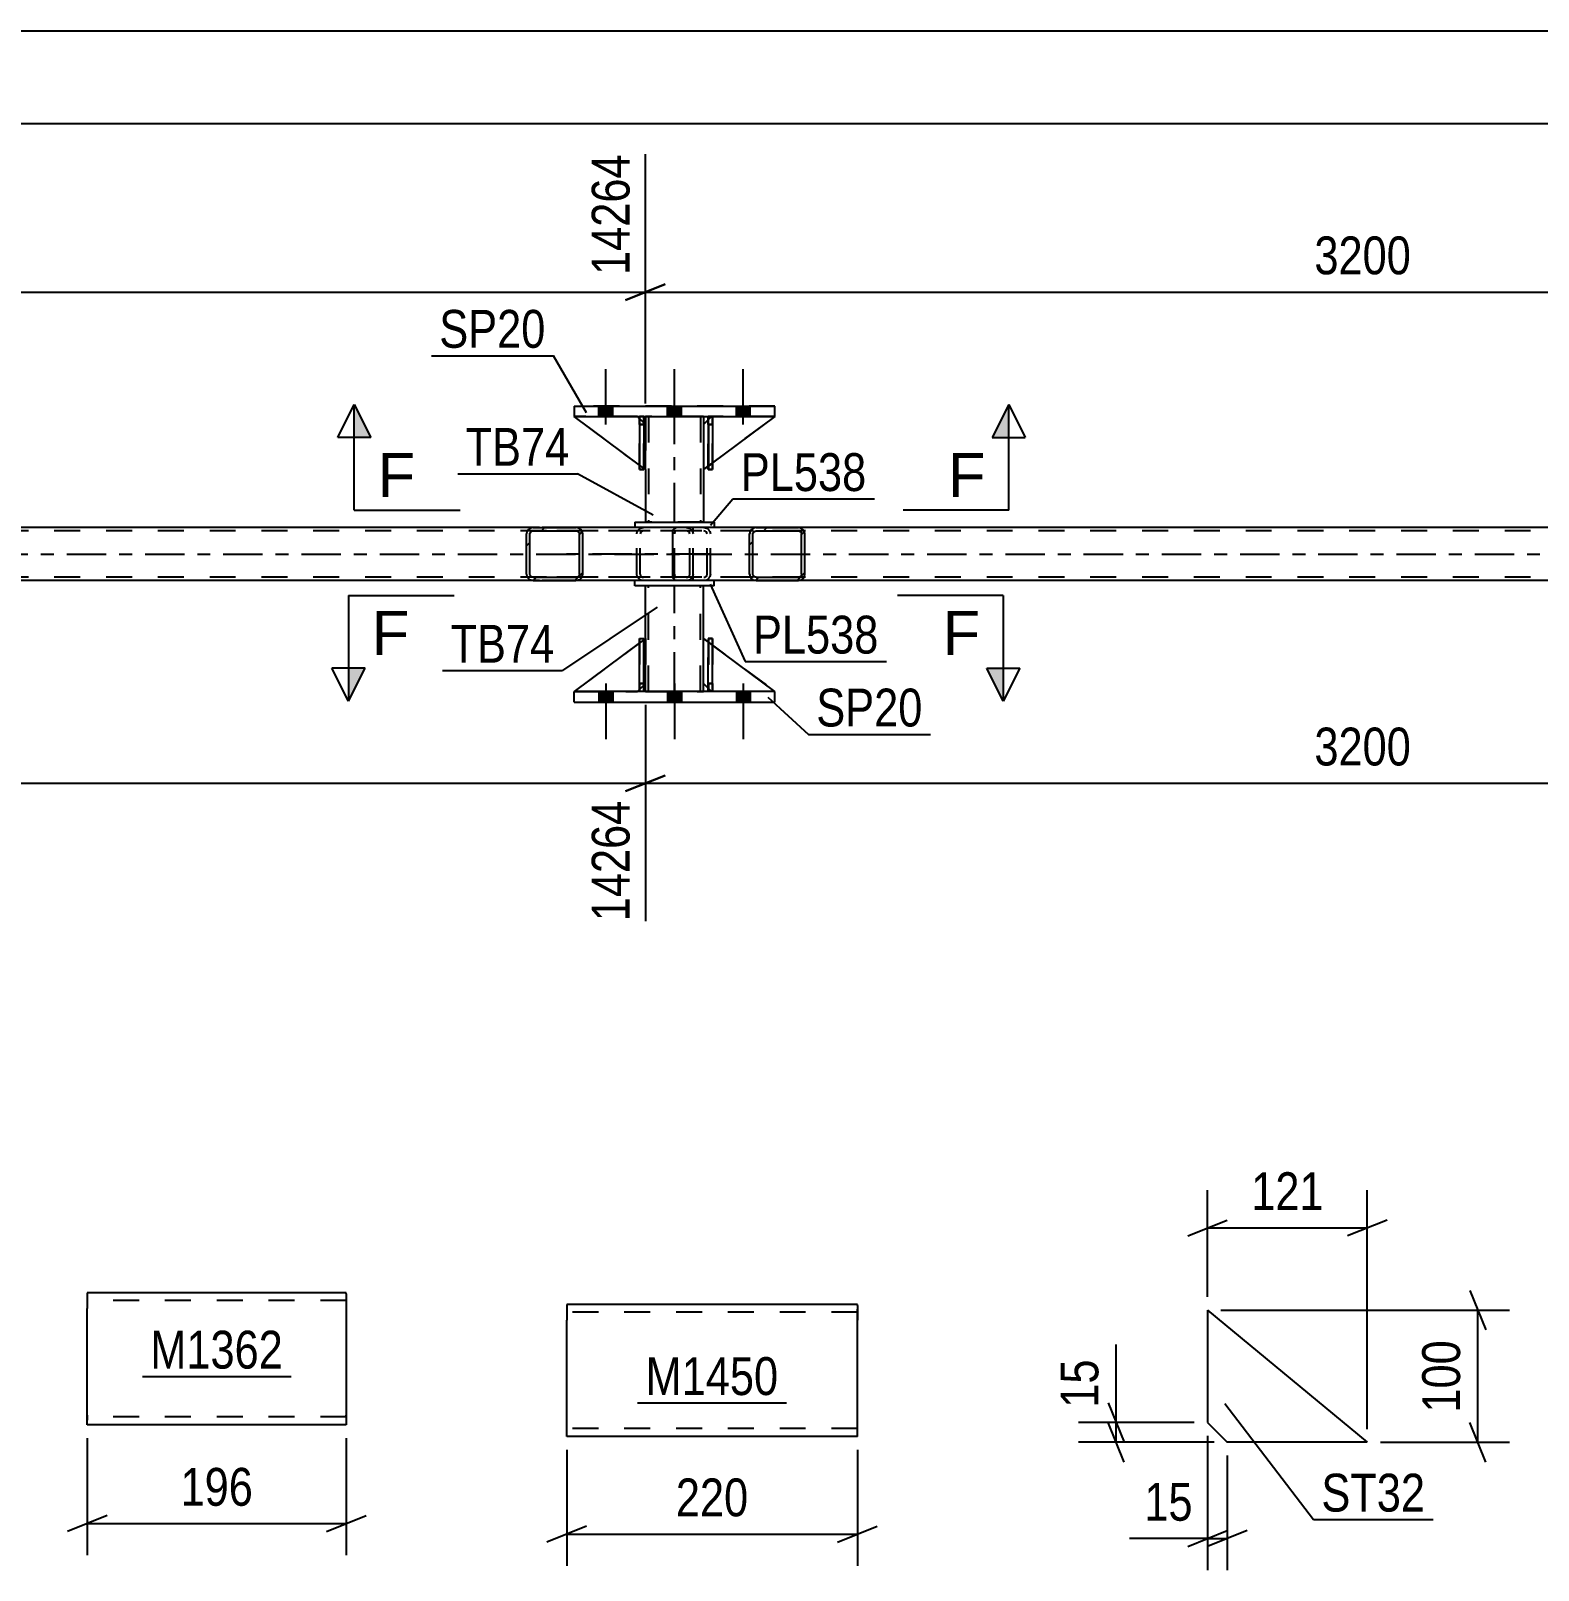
# Model space of a CAD drawing. Header units: millimetres. Extents: x 0 to 841, y 0 to 594.
# Drawn here: x 624.1 to 738.1, y 135.7 to 252.2 of the extents above; entities that cross this region are included whole.
import ezdxf

# ---------------------------------------------------------------- set-up
doc = ezdxf.new("R2010")
doc.units = ezdxf.units.MM
doc.linetypes.add('DXK_LINE_DOT2', pattern=[3.9198, 1.9599, -1.9599])
doc.linetypes.add('DXK_LINE_DOT3', pattern=[5.9187, 2.979, -0.9799, 0.9799, -0.9799])
doc.styles.add('Arial', font='ARIAL.TTF', dxfattribs={"height": 0.2})
doc.styles.add('Arial Narrow', font='ARIALN.TTF', dxfattribs={"height": 0.2})

# ---------------------------------------------------------------- blocks, each defined once
blk = doc.blocks.new('Part-103654073-7073 - 7069')
at = {"color": 2, "linetype": 'Continuous'}
for p, q in [((664.61, 155.79), (664.61, 154.59)), ((686.61, 155.79), (664.61, 155.79)), ((686.61, 155.7), (686.61, 155.79)), ((686.61, 155.7), (686.61, 154.59)), ((664.61, 145.88), (664.61, 154.59)), ((686.61, 145.79), (686.61, 154.59)), ((664.61, 145.79), (664.61, 145.88)), ((686.61, 145.79), (664.61, 145.79))]:
    blk.add_line(p, q, dxfattribs=at)
at = {"color": 7, "linetype": 'DXK_LINE_DOT2'}
for p, q in [((686.61, 155.19), (664.61, 155.19)), ((686.61, 154.59), (686.61, 155.43)), ((664.61, 146.39), (664.61, 146.43)), ((686.61, 146.39), (664.61, 146.39)), ((686.61, 146.39), (686.61, 146.43))]:
    blk.add_line(p, q, dxfattribs=at)
blk = doc.blocks.new('Bolt-103654073-2823 - 2789')
at = {"linetype": 'Continuous'}
for points in [[(668.09, 202.17), (667.05, 202.17), (667.05, 201.37), (668.09, 201.37)], [(668.09, 202.17), (667.05, 202.17), (667.05, 201.37), (668.09, 201.37)], [(668.09, 202.17), (667.05, 202.17), (667.05, 201.37), (668.09, 201.37)], [(673.29, 202.17), (672.25, 202.17), (672.25, 201.37), (673.29, 201.37)], [(673.29, 202.17), (672.25, 202.17), (672.25, 201.37), (673.29, 201.37)], [(678.49, 202.17), (677.45, 202.17), (677.45, 201.37), (678.49, 201.37)], [(678.49, 202.17), (677.45, 202.17), (677.45, 201.37), (678.49, 201.37)], [(678.49, 202.17), (677.45, 202.17), (677.45, 201.37), (678.49, 201.37)]]:
    blk.add_hatch(color=1, dxfattribs=at).paths.add_polyline_path(points)
at = {"color": 1, "linetype": 'Continuous'}
for p, q in [((667.57, 202.77), (667.57, 198.57)), ((667.57, 202.77), (667.57, 198.57)), ((667.57, 202.77), (667.57, 198.57)), ((672.77, 202.77), (672.77, 198.57)), ((672.77, 202.77), (672.77, 198.57)), ((677.97, 202.77), (677.97, 198.57)), ((677.97, 202.77), (677.97, 198.57)), ((677.97, 202.77), (677.97, 198.57)), ((667.05, 202.17), (667.05, 201.37)), ((667.05, 202.17), (667.05, 201.37)), ((667.05, 202.17), (667.05, 201.37)), ((668.09, 202.17), (668.09, 201.37)), ((668.09, 202.17), (668.09, 201.37)), ((668.09, 202.17), (668.09, 201.37)), ((672.25, 202.17), (672.25, 201.37)), ((672.25, 202.17), (672.25, 201.37)), ((673.29, 202.17), (673.29, 201.37)), ((673.29, 202.17), (673.29, 201.37)), ((677.45, 202.17), (677.45, 201.37)), ((677.45, 202.17), (677.45, 201.37)), ((677.45, 202.17), (677.45, 201.37)), ((678.49, 202.17), (678.49, 201.37)), ((678.49, 202.17), (678.49, 201.37)), ((678.49, 202.17), (678.49, 201.37))]:
    blk.add_line(p, q, dxfattribs=at)
blk = doc.blocks.new('Part-103654073-2862 - 2789')
at = {"color": 7, "linetype": 'DXK_LINE_DOT2'}
for p, q in [((670.13, 206.17), (670.45, 206.17)), ((670.13, 202.77), (670.13, 206.17)), ((670.13, 206.17), (670.13, 202.17)), ((670.45, 206.17), (670.45, 202.77)), ((670.45, 202.17), (670.45, 206.07)), ((670.45, 202.77), (670.13, 202.77)), ((670.13, 202.17), (670.13, 202.77)), ((670.45, 202.77), (670.45, 202.17)), ((670.45, 202.17), (670.13, 202.17)), ((670.45, 202.17), (670.45, 202.17))]:
    blk.add_line(p, q, dxfattribs=at)
blk = doc.blocks.new('Bolt-103654073-2822 - 2789')
at = {"linetype": 'Continuous'}
for points in [[(667.05, 222.97), (668.09, 222.97), (668.09, 223.77), (667.05, 223.77)], [(667.05, 222.97), (668.09, 222.97), (668.09, 223.77), (667.05, 223.77)], [(667.05, 222.97), (668.09, 222.97), (668.09, 223.77), (667.05, 223.77)], [(672.25, 222.97), (673.29, 222.97), (673.29, 223.77), (672.25, 223.77)], [(672.25, 222.97), (673.29, 222.97), (673.29, 223.77), (672.25, 223.77)], [(677.45, 222.97), (678.49, 222.97), (678.49, 223.77), (677.45, 223.77)], [(677.45, 222.97), (678.49, 222.97), (678.49, 223.77), (677.45, 223.77)], [(677.45, 222.97), (678.49, 222.97), (678.49, 223.77), (677.45, 223.77)]]:
    blk.add_hatch(color=1, dxfattribs=at).paths.add_polyline_path(points)
at = {"color": 1, "linetype": 'Continuous'}
for p, q in [((667.57, 222.37), (667.57, 226.57)), ((667.57, 222.37), (667.57, 226.57)), ((667.57, 222.37), (667.57, 226.57)), ((672.77, 222.37), (672.77, 226.57)), ((672.77, 222.37), (672.77, 226.57)), ((677.97, 222.37), (677.97, 226.57)), ((677.97, 222.37), (677.97, 226.57)), ((677.97, 222.37), (677.97, 226.57)), ((667.05, 222.97), (667.05, 223.77)), ((667.05, 222.97), (667.05, 223.77)), ((667.05, 222.97), (667.05, 223.77)), ((668.09, 222.97), (668.09, 223.77)), ((668.09, 222.97), (668.09, 223.77)), ((668.09, 222.97), (668.09, 223.77)), ((672.25, 222.97), (672.25, 223.77)), ((672.25, 222.97), (672.25, 223.77)), ((673.29, 222.97), (673.29, 223.77)), ((673.29, 222.97), (673.29, 223.77)), ((677.45, 222.97), (677.45, 223.77)), ((677.45, 222.97), (677.45, 223.77)), ((677.45, 222.97), (677.45, 223.77)), ((678.49, 222.97), (678.49, 223.77)), ((678.49, 222.97), (678.49, 223.77)), ((678.49, 222.97), (678.49, 223.77))]:
    blk.add_line(p, q, dxfattribs=at)
blk = doc.blocks.new('Part-103654073-2888 - 2789')
at = {"color": 2, "linetype": 'Continuous'}
for p, q in [((670.57, 206.17), (670.57, 210.17)), ((674.97, 206.17), (674.97, 210.17)), ((670.57, 202.17), (670.57, 202.77)), ((674.97, 202.17), (674.97, 202.77))]:
    blk.add_line(p, q, dxfattribs=at)
at = {"color": 7, "linetype": 'DXK_LINE_DOT2'}
for p, q in [((674.97, 210.17), (670.57, 210.17)), ((670.81, 202.17), (670.81, 210.17)), ((674.73, 202.17), (674.73, 210.17)), ((670.57, 202.77), (670.57, 206.17)), ((674.97, 202.77), (674.97, 206.17)), ((670.57, 202.17), (674.97, 202.17))]:
    blk.add_line(p, q, dxfattribs=at)
at = {"color": 7, "linetype": 'DXK_LINE_DOT3'}
blk.add_line((672.77, 202.17), (672.77, 210.17), dxfattribs=at)
blk = doc.blocks.new('Part-103654073-2889 - 2789')
at = {"color": 7, "linetype": 'DXK_LINE_DOT2'}
for p, q in [((675.32, 222.37), (675.32, 222.97)), ((675.32, 222.97), (675.32, 222.97)), ((675.32, 222.97), (675.32, 218.97)), ((675.64, 222.97), (675.32, 222.97)), ((675.64, 222.37), (675.64, 222.97)), ((675.64, 218.97), (675.64, 222.97)), ((675.32, 218.97), (675.32, 222.37)), ((675.32, 222.37), (675.64, 222.37)), ((675.64, 222.37), (675.64, 218.97)), ((675.32, 218.97), (675.64, 218.97))]:
    blk.add_line(p, q, dxfattribs=at)
blk = doc.blocks.new('Part-103654073-2895 - 2789')
at = {"color": 7, "linetype": 'DXK_LINE_DOT2'}
for p, q in [((670.57, 218.97), (665.17, 222.97)), ((665.17, 222.97), (669.97, 222.97)), ((669.97, 222.97), (670.57, 222.37)), ((670.57, 222.37), (669.97, 222.97)), ((670.57, 222.37), (670.57, 218.97)), ((670.57, 222.37), (670.57, 222.37)), ((670.57, 222.37), (670.57, 218.97))]:
    blk.add_line(p, q, dxfattribs=at)
blk = doc.blocks.new('Part-103654073-2905 - 2789')
at = {"color": 7, "linetype": 'DXK_LINE_DOT2'}
for p, q in [((675.64, 206.17), (675.32, 206.17)), ((675.32, 202.77), (675.32, 206.17)), ((675.32, 206.17), (675.32, 202.17)), ((675.64, 206.17), (675.64, 202.77)), ((675.64, 202.17), (675.64, 206.17)), ((675.64, 202.77), (675.32, 202.77)), ((675.32, 202.17), (675.32, 202.77)), ((675.64, 202.77), (675.64, 202.17)), ((675.64, 202.17), (675.32, 202.17)), ((675.64, 202.17), (675.64, 202.17))]:
    blk.add_line(p, q, dxfattribs=at)
blk = doc.blocks.new('Part-103654073-2844 - 2789')
at = {"color": 2, "linetype": 'Continuous'}
for p, q in [((674.97, 202.77), (674.97, 206.17)), ((675.33, 205.9), (674.97, 206.17)), ((680.37, 202.17), (675.65, 205.67)), ((675.32, 202.41), (674.97, 202.77))]:
    blk.add_line(p, q, dxfattribs=at)
at = {"color": 7, "linetype": 'DXK_LINE_DOT2'}
for p, q in [((675.65, 205.67), (675.33, 205.9)), ((675.57, 202.17), (675.32, 202.41)), ((680.37, 202.17), (675.57, 202.17)), ((680.37, 202.17), (680.37, 202.17)), ((680.37, 202.17), (680.37, 202.17))]:
    blk.add_line(p, q, dxfattribs=at)
blk = doc.blocks.new('Part-103654073-2849 - 2789')
at = {"color": 2, "linetype": 'Continuous'}
for p, q in [((665.17, 201.37), (665.17, 202.17)), ((680.37, 202.17), (665.17, 202.17)), ((680.37, 201.37), (680.37, 202.17)), ((665.17, 201.37), (680.37, 201.37))]:
    blk.add_line(p, q, dxfattribs=at)
blk = doc.blocks.new('Part-103654073-2854 - 2789')
at = {"color": 2, "linetype": 'Continuous'}
for p, q in [((665.17, 223.77), (680.37, 223.77)), ((665.17, 223.77), (665.17, 222.97)), ((680.37, 222.97), (680.37, 223.77)), ((665.17, 222.97), (680.37, 222.97))]:
    blk.add_line(p, q, dxfattribs=at)
at = {"color": 7, "linetype": 'DXK_LINE_DOT2'}
for p, q in [((680.37, 223.77), (665.17, 223.77)), ((665.17, 222.97), (680.37, 222.97))]:
    blk.add_line(p, q, dxfattribs=at)
blk = doc.blocks.new('Part-103654073-2861 - 2789')
at = {"color": 7, "linetype": 'DXK_LINE_DOT2'}
for p, q in [((758.8, 214.57), (236.41, 214.57)), ((682.14, 214.57), (662.08, 214.57)), ((768.91, 214.33), (100.02, 214.33)), ((768.91, 210.81), (100.02, 210.81)), ((758.8, 210.57), (321.54, 210.57)), ((682.14, 210.57), (662.08, 210.57))]:
    blk.add_line(p, q, dxfattribs=at)
at = {"color": 2, "linetype": 'Continuous'}
for p, q in [((662.08, 214.57), (597, 214.57)), ((747.21, 214.57), (682.14, 214.57)), ((662.08, 210.57), (597, 210.57)), ((747.21, 210.57), (682.14, 210.57))]:
    blk.add_line(p, q, dxfattribs=at)
at = {"color": 7, "linetype": 'DXK_LINE_DOT3'}
blk.add_line((100.02, 212.57), (768.91, 212.57), dxfattribs=at)
blk = doc.blocks.new('Part-103654073-2863 - 2789')
at = {"color": 2, "linetype": 'Continuous'}
for p, q in [((675.32, 202.17), (675.33, 206.17)), ((675.33, 206.17), (675.65, 206.17)), ((675.64, 202.17), (675.65, 206.17)), ((675.33, 202.17), (675.32, 202.17)), ((675.65, 202.17), (675.32, 202.17))]:
    blk.add_line(p, q, dxfattribs=at)
at = {"color": 7, "linetype": 'DXK_LINE_DOT2'}
for p, q in [((675.33, 206.17), (675.33, 202.77)), ((675.65, 202.77), (675.65, 206.17)), ((675.33, 202.77), (675.33, 202.17)), ((675.33, 202.77), (675.65, 202.77)), ((675.65, 202.17), (675.65, 202.77)), ((675.64, 202.17), (675.65, 202.17))]:
    blk.add_line(p, q, dxfattribs=at)
blk = doc.blocks.new('Part-103654073-2864 - 2789')
at = {"color": 2, "linetype": 'Continuous'}
for p, q in [((670.13, 202.17), (670.13, 206.17)), ((670.13, 206.17), (670.45, 206.17)), ((670.45, 202.17), (670.45, 206.17)), ((670.13, 202.17), (670.13, 202.17)), ((670.45, 202.17), (670.13, 202.17))]:
    blk.add_line(p, q, dxfattribs=at)
at = {"color": 7, "linetype": 'DXK_LINE_DOT2'}
for p, q in [((670.13, 206.17), (670.13, 202.77)), ((670.45, 202.77), (670.45, 206.17)), ((670.13, 202.77), (670.13, 202.17)), ((670.13, 202.77), (670.45, 202.77)), ((670.45, 202.17), (670.45, 202.77)), ((670.45, 202.17), (670.45, 202.17))]:
    blk.add_line(p, q, dxfattribs=at)
blk = doc.blocks.new('Part-103654073-2867 - 2789')
at = {"color": 7, "linetype": 'DXK_LINE_DOT2'}
for p, q in [((670.57, 206.17), (665.17, 202.17)), ((670.57, 202.77), (670.57, 206.17)), ((670.57, 206.17), (670.57, 202.77)), ((669.97, 202.17), (670.57, 202.77)), ((670.57, 202.77), (669.97, 202.17)), ((670.57, 202.77), (670.57, 202.77)), ((665.17, 202.17), (669.97, 202.17))]:
    blk.add_line(p, q, dxfattribs=at)
blk = doc.blocks.new('Part-103654073-2870 - 2789')
at = {"color": 2, "linetype": 'Continuous'}
for p, q in [((670.13, 205.84), (665.17, 202.17)), ((670.57, 206.17), (670.45, 206.07)), ((670.57, 202.77), (670.57, 206.17)), ((670.57, 202.77), (670.45, 202.64)), ((670.57, 202.77), (670.57, 202.77)), ((670.13, 202.32), (669.97, 202.17))]:
    blk.add_line(p, q, dxfattribs=at)
at = {"color": 7, "linetype": 'DXK_LINE_DOT2'}
for p, q in [((670.45, 206.07), (670.13, 205.84)), ((670.57, 202.77), (670.57, 206.17)), ((670.57, 202.77), (669.97, 202.17)), ((665.17, 202.17), (669.97, 202.17)), ((670.45, 202.64), (670.13, 202.32))]:
    blk.add_line(p, q, dxfattribs=at)
blk = doc.blocks.new('Part-103654073-2873 - 2789')
at = {"color": 7, "linetype": 'DXK_LINE_DOT2'}
for p, q in [((674.97, 202.77), (674.97, 206.17)), ((674.97, 206.17), (680.37, 202.17)), ((675.57, 202.17), (674.97, 202.77)), ((680.37, 202.17), (675.57, 202.17))]:
    blk.add_line(p, q, dxfattribs=at)
blk = doc.blocks.new('Part-103654073-2878 - 2789')
at = {"color": 2, "linetype": 'Continuous'}
for p, q in [((669.77, 214.97), (675.77, 214.97)), ((669.77, 214.97), (669.77, 214.57)), ((675.77, 214.57), (669.77, 214.57)), ((675.77, 214.97), (675.77, 214.57))]:
    blk.add_line(p, q, dxfattribs=at)
blk = doc.blocks.new('Part-103654073-2883 - 2789')
at = {"color": 2, "linetype": 'Continuous'}
for p, q in [((669.77, 210.17), (669.77, 210.57)), ((675.77, 210.17), (669.77, 210.17)), ((675.77, 210.17), (675.77, 210.57))]:
    blk.add_line(p, q, dxfattribs=at)
at = {"color": 7, "linetype": 'DXK_LINE_DOT2'}
for p, q in [((675.77, 210.57), (669.77, 210.57)), ((669.77, 210.57), (669.77, 210.57)), ((669.77, 210.57), (669.77, 210.57)), ((675.77, 210.57), (675.77, 210.57)), ((675.77, 210.57), (675.77, 210.57))]:
    blk.add_line(p, q, dxfattribs=at)
blk = doc.blocks.new('Part-103654073-2890 - 2789')
at = {"color": 7, "linetype": 'DXK_LINE_DOT2'}
for p, q in [((670.12, 222.37), (670.12, 222.97)), ((670.13, 222.97), (670.12, 218.97)), ((670.12, 222.97), (670.13, 222.97)), ((670.45, 222.97), (670.12, 222.97)), ((670.44, 222.37), (670.44, 222.97)), ((670.44, 218.97), (670.45, 222.97)), ((670.12, 218.97), (670.12, 222.37)), ((670.12, 222.37), (670.44, 222.37)), ((670.44, 222.37), (670.44, 218.97)), ((670.12, 218.97), (670.44, 218.97))]:
    blk.add_line(p, q, dxfattribs=at)
blk = doc.blocks.new('Part-103654073-2891 - 2789')
at = {"color": 2, "linetype": 'Continuous'}
for p, q in [((675.64, 222.97), (675.32, 222.97)), ((675.32, 222.97), (675.33, 218.97)), ((675.65, 222.97), (675.64, 222.97)), ((675.64, 222.97), (675.65, 218.97)), ((675.65, 218.97), (675.33, 218.97))]:
    blk.add_line(p, q, dxfattribs=at)
at = {"color": 7, "linetype": 'DXK_LINE_DOT2'}
for p, q in [((675.33, 222.37), (675.33, 222.97)), ((675.65, 222.97), (675.64, 222.97)), ((675.65, 222.37), (675.65, 222.97)), ((675.65, 222.37), (675.33, 222.37)), ((675.33, 222.37), (675.33, 218.97)), ((675.65, 218.97), (675.65, 222.37))]:
    blk.add_line(p, q, dxfattribs=at)
blk = doc.blocks.new('Part-103654073-2892 - 2789')
at = {"color": 2, "linetype": 'Continuous'}
for p, q in [((670.45, 222.97), (670.13, 222.97)), ((670.13, 222.97), (670.13, 218.97)), ((670.45, 222.97), (670.45, 222.97)), ((670.45, 222.97), (670.45, 218.97)), ((670.45, 218.97), (670.13, 218.97))]:
    blk.add_line(p, q, dxfattribs=at)
at = {"color": 7, "linetype": 'DXK_LINE_DOT2'}
for p, q in [((670.13, 222.37), (670.13, 222.97)), ((670.45, 222.37), (670.45, 222.97)), ((670.45, 222.97), (670.45, 222.97)), ((670.45, 222.37), (670.13, 222.37)), ((670.13, 222.37), (670.13, 218.97)), ((670.45, 218.97), (670.45, 222.37))]:
    blk.add_line(p, q, dxfattribs=at)
blk = doc.blocks.new('Part-103654073-2898 - 2789')
at = {"color": 2, "linetype": 'Continuous'}
for p, q in [((670.13, 219.3), (665.17, 222.97)), ((670.13, 222.81), (669.97, 222.97)), ((670.57, 222.37), (670.45, 222.49)), ((670.57, 222.37), (670.57, 222.37)), ((670.57, 218.97), (670.57, 222.37)), ((670.45, 219.06), (670.57, 218.97)), ((670.57, 218.97), (670.57, 218.97))]:
    blk.add_line(p, q, dxfattribs=at)
at = {"color": 7, "linetype": 'DXK_LINE_DOT2'}
for p, q in [((669.97, 222.97), (665.17, 222.97)), ((669.97, 222.97), (670.57, 222.37)), ((670.45, 222.49), (670.13, 222.81)), ((670.57, 222.37), (670.57, 218.97)), ((670.45, 219.06), (670.13, 219.3))]:
    blk.add_line(p, q, dxfattribs=at)
blk = doc.blocks.new('Part-103654073-2901 - 2789')
at = {"color": 7, "linetype": 'DXK_LINE_DOT2'}
for p, q in [((675.57, 222.97), (674.97, 222.37)), ((674.97, 218.97), (680.37, 222.97)), ((680.37, 222.97), (675.57, 222.97)), ((674.97, 222.37), (674.97, 218.97))]:
    blk.add_line(p, q, dxfattribs=at)
blk = doc.blocks.new('Part-103654073-2904 - 2789')
at = {"color": 2, "linetype": 'Continuous'}
for p, q in [((675.32, 222.72), (674.97, 222.37)), ((680.37, 222.97), (675.65, 219.47)), ((674.97, 222.37), (674.97, 218.97)), ((675.33, 219.23), (674.97, 218.97))]:
    blk.add_line(p, q, dxfattribs=at)
at = {"color": 7, "linetype": 'DXK_LINE_DOT2'}
for p, q in [((675.57, 222.97), (675.32, 222.72)), ((680.37, 222.97), (675.57, 222.97)), ((675.65, 219.47), (675.33, 219.23))]:
    blk.add_line(p, q, dxfattribs=at)
blk = doc.blocks.new('Part-103654073-2938 - 2789')
at = {"linetype": 'Continuous'}
h = blk.add_hatch(dxfattribs=at)
h.set_pattern_fill('', scale=0.7, style=0, pattern_type=0)
h.set_pattern_definition([(45, (682.602, 214.2696), (-1.57154, 1.57154), [])])
h.paths.add_polyline_path([(682.64, 214.09), (682.6, 214.27), (682.49, 214.43), (682.33, 214.53), (682.14, 214.57), (678.95, 214.57), (678.76, 214.53), (678.6, 214.43), (678.49, 214.27), (678.45, 214.09), (678.45, 211.05), (678.49, 210.86), (678.6, 210.71), (678.76, 210.6), (678.95, 210.57), (682.14, 210.57), (682.33, 210.6), (682.49, 210.71), (682.6, 210.86), (682.64, 211.05)])
h.paths.add_polyline_path([(682.37, 210.95), (682.32, 210.88), (682.23, 210.82), (682.14, 210.81), (678.95, 210.81), (678.86, 210.82), (678.78, 210.88), (678.72, 210.95), (678.7, 211.05), (678.7, 214.09), (678.72, 214.18), (678.78, 214.26), (678.86, 214.31), (678.95, 214.33), (682.14, 214.33), (682.23, 214.31), (682.32, 214.26), (682.37, 214.18), (682.39, 214.09), (682.39, 211.05)])
at = {"color": 2, "linetype": 'Continuous'}
for p, q in [((672.65, 214.27), (672.7, 214.43)), ((672.7, 214.43), (672.79, 214.53)), ((672.79, 214.53), (672.9, 214.57)), ((678.95, 214.57), (672.9, 214.57)), ((678.95, 214.57), (678.76, 214.53)), ((678.95, 214.57), (682.14, 214.57)), ((682.33, 214.53), (682.14, 214.57)), ((672.63, 214.09), (672.65, 214.27)), ((672.63, 211.05), (672.63, 214.09)), ((678.49, 214.27), (678.45, 214.09)), ((678.45, 211.05), (678.45, 214.09)), ((678.7, 214.09), (678.72, 214.18)), ((678.7, 211.05), (678.7, 214.09)), ((678.72, 214.18), (678.78, 214.26)), ((678.78, 214.26), (678.86, 214.31)), ((678.86, 214.31), (678.95, 214.33)), ((678.95, 214.33), (682.14, 214.33)), ((682.14, 214.33), (682.23, 214.31)), ((682.23, 214.31), (682.32, 214.26)), ((682.32, 214.26), (682.37, 214.18)), ((682.37, 214.18), (682.39, 214.09)), ((682.39, 211.05), (682.39, 214.09)), ((682.64, 214.09), (682.6, 214.27)), ((682.64, 211.05), (682.64, 214.09)), ((672.65, 210.86), (672.63, 211.05)), ((672.7, 210.71), (672.65, 210.86)), ((678.45, 211.05), (678.49, 210.86)), ((678.72, 210.95), (678.7, 211.05)), ((678.78, 210.88), (678.72, 210.95)), ((678.86, 210.82), (678.78, 210.88)), ((682.32, 210.88), (682.23, 210.82)), ((682.37, 210.95), (682.32, 210.88)), ((682.39, 211.05), (682.37, 210.95)), ((682.6, 210.86), (682.64, 211.05)), ((672.79, 210.6), (672.7, 210.71)), ((672.9, 210.57), (672.79, 210.6)), ((678.95, 210.57), (672.9, 210.57)), ((678.76, 210.6), (678.95, 210.57)), ((678.95, 210.81), (678.86, 210.82)), ((678.95, 210.81), (682.14, 210.81)), ((678.95, 210.57), (682.14, 210.57)), ((682.23, 210.82), (682.14, 210.81)), ((682.14, 210.57), (682.33, 210.6))]:
    blk.add_line(p, q, dxfattribs=at)
at = {"color": 7, "linetype": 'DXK_LINE_DOT2'}
for p, q in [((674.17, 214.33), (674.17, 214.57)), ((674.99, 214.57), (675.18, 214.53)), ((682.14, 214.57), (678.95, 214.57)), ((672.77, 214.18), (672.76, 214.09)), ((672.76, 211.05), (672.76, 214.09)), ((672.8, 214.26), (672.77, 214.18)), ((672.84, 214.31), (672.8, 214.26)), ((672.9, 214.33), (672.84, 214.31)), ((682.14, 214.33), (672.9, 214.33)), ((675.08, 214.31), (674.99, 214.33)), ((675.17, 214.26), (675.08, 214.31)), ((675.22, 214.18), (675.17, 214.26)), ((675.24, 214.09), (675.22, 214.18)), ((675.24, 211.05), (675.24, 214.09)), ((675.45, 214.27), (675.49, 214.09)), ((675.49, 211.05), (675.49, 214.09)), ((672.76, 211.05), (672.77, 210.95)), ((672.77, 210.95), (672.8, 210.88)), ((672.8, 210.88), (672.84, 210.82)), ((675.08, 210.82), (675.17, 210.88)), ((675.17, 210.88), (675.22, 210.95)), ((675.22, 210.95), (675.24, 211.05)), ((675.49, 211.05), (675.45, 210.86)), ((672.84, 210.82), (672.9, 210.81)), ((682.14, 210.81), (672.9, 210.81)), ((674.17, 210.57), (674.17, 210.81)), ((674.99, 210.81), (675.08, 210.82)), ((675.18, 210.6), (674.99, 210.57)), ((682.14, 210.57), (678.95, 210.57))]:
    blk.add_line(p, q, dxfattribs=at)
for centre, start, end in [((675, 214.07), 23.8494, 68.8059), ((675, 211.06), 291.1941, 336.1506)]:
    blk.add_arc(centre, 0.492, start, end, dxfattribs=at)
at = {"color": 2, "linetype": 'Continuous'}
for centre, start, end in [((678.94, 214.07), 111.1941, 156.1506), ((682.15, 214.07), 23.8494, 68.8059), ((678.94, 211.06), 203.8494, 248.8059), ((682.15, 211.06), 291.1941, 336.1506)]:
    blk.add_arc(centre, 0.492, start, end, dxfattribs=at)
blk = doc.blocks.new('Part-103654073-2967 - 2789')
at = {"linetype": 'Continuous'}
h = blk.add_hatch(dxfattribs=at)
h.set_pattern_fill('', scale=0.7, style=0, pattern_type=0)
h.set_pattern_definition([(45, (665.7838, 214.2696), (-1.57154, 1.57154), [])])
h.paths.add_polyline_path([(665.82, 214.09), (665.78, 214.27), (665.67, 214.43), (665.51, 214.53), (665.31, 214.57), (662.08, 214.57), (661.88, 214.53), (661.72, 214.43), (661.6, 214.27), (661.57, 214.09), (661.57, 211.05), (661.6, 210.86), (661.72, 210.71), (661.88, 210.6), (662.08, 210.57), (665.31, 210.57), (665.51, 210.6), (665.67, 210.71), (665.78, 210.86), (665.82, 211.05)])
h.paths.add_polyline_path([(665.55, 210.95), (665.49, 210.88), (665.41, 210.82), (665.31, 210.81), (662.08, 210.81), (661.98, 210.82), (661.9, 210.88), (661.84, 210.95), (661.82, 211.05), (661.82, 214.09), (661.84, 214.18), (661.9, 214.26), (661.98, 214.31), (662.08, 214.33), (665.31, 214.33), (665.41, 214.31), (665.49, 214.26), (665.55, 214.18), (665.57, 214.09), (665.57, 211.05)])
at = {"color": 2, "linetype": 'Continuous'}
for p, q in [((662.08, 214.57), (661.88, 214.53)), ((662.08, 214.57), (665.31, 214.57)), ((672.9, 214.57), (665.31, 214.57)), ((665.51, 214.53), (665.31, 214.57)), ((661.6, 214.27), (661.57, 214.09)), ((661.57, 211.05), (661.57, 214.09)), ((661.82, 214.09), (661.84, 214.18)), ((661.82, 211.05), (661.82, 214.09)), ((661.84, 214.18), (661.9, 214.26)), ((661.9, 214.26), (661.98, 214.31)), ((661.98, 214.31), (662.08, 214.33)), ((662.08, 214.33), (665.31, 214.33)), ((665.31, 214.33), (665.41, 214.31)), ((665.41, 214.31), (665.49, 214.26)), ((665.49, 214.26), (665.55, 214.18)), ((665.55, 214.18), (665.57, 214.09)), ((665.57, 211.05), (665.57, 214.09)), ((665.82, 214.09), (665.78, 214.27)), ((665.82, 211.05), (665.82, 214.09)), ((661.57, 211.05), (661.6, 210.86)), ((661.84, 210.95), (661.82, 211.05)), ((661.9, 210.88), (661.84, 210.95)), ((661.98, 210.82), (661.9, 210.88)), ((665.49, 210.88), (665.41, 210.82)), ((665.55, 210.95), (665.49, 210.88)), ((665.57, 211.05), (665.55, 210.95)), ((665.78, 210.86), (665.82, 211.05)), ((661.88, 210.6), (662.08, 210.57)), ((662.08, 210.81), (661.98, 210.82)), ((662.08, 210.81), (665.31, 210.81)), ((662.08, 210.57), (665.31, 210.57)), ((665.41, 210.82), (665.31, 210.81)), ((665.31, 210.57), (665.51, 210.6)), ((672.9, 210.57), (665.31, 210.57))]:
    blk.add_line(p, q, dxfattribs=at)
at = {"color": 7, "linetype": 'DXK_LINE_DOT2'}
for p, q in [((665.31, 214.57), (662.08, 214.57)), ((670.23, 214.53), (670.43, 214.57)), ((673.66, 214.57), (670.43, 214.57)), ((673.66, 214.57), (673.86, 214.53)), ((673.66, 214.33), (662.08, 214.33)), ((669.92, 214.09), (669.95, 214.27)), ((669.92, 211.05), (669.92, 214.09)), ((670.19, 214.18), (670.17, 214.09)), ((670.17, 211.05), (670.17, 214.09)), ((670.25, 214.26), (670.19, 214.18)), ((670.33, 214.31), (670.25, 214.26)), ((670.43, 214.33), (670.33, 214.31)), ((673.76, 214.31), (673.66, 214.33)), ((673.84, 214.26), (673.76, 214.31)), ((673.9, 214.18), (673.84, 214.26)), ((673.92, 214.09), (673.9, 214.18)), ((673.92, 211.05), (673.92, 214.09)), ((674.13, 214.27), (674.17, 214.09)), ((674.17, 211.05), (674.17, 214.09)), ((669.95, 210.86), (669.92, 211.05)), ((670.17, 211.05), (670.19, 210.95)), ((670.19, 210.95), (670.25, 210.88)), ((670.25, 210.88), (670.27, 210.86)), ((670.27, 210.86), (670.33, 210.82)), ((673.76, 210.82), (673.84, 210.88)), ((673.84, 210.88), (673.9, 210.95)), ((673.9, 210.95), (673.92, 211.05)), ((674.17, 211.05), (674.13, 210.86)), ((673.66, 210.81), (662.08, 210.81)), ((665.31, 210.57), (662.08, 210.57)), ((670.43, 210.57), (670.23, 210.6)), ((670.33, 210.82), (670.43, 210.81)), ((673.66, 210.57), (670.43, 210.57)), ((673.66, 210.81), (673.76, 210.82)), ((673.86, 210.6), (673.66, 210.57))]:
    blk.add_line(p, q, dxfattribs=at)
at = {"color": 7, "linetype": 'DXK_LINE_DOT3'}
blk.add_line((675.46, 212.57), (663.69, 212.57), dxfattribs=at)
at = {"color": 2, "linetype": 'Continuous'}
for centre, start, end in [((662.06, 214.07), 110.7584, 155.6801), ((665.33, 214.07), 24.32, 69.2417), ((662.06, 211.07), 204.32, 249.2417), ((665.33, 211.07), 290.7584, 335.6801)]:
    blk.add_arc(centre, 0.496, start, end, dxfattribs=at)
at = {"color": 7, "linetype": 'DXK_LINE_DOT2'}
for centre, start, end in [((670.41, 214.07), 110.7584, 155.6801), ((673.68, 214.07), 24.32, 69.2417), ((670.41, 211.07), 204.32, 249.2417), ((673.68, 211.07), 290.7584, 335.6801)]:
    blk.add_arc(centre, 0.496, start, end, dxfattribs=at)
blk = doc.blocks.new('Part-103654073-2990 - 2789')
at = {"color": 2, "linetype": 'Continuous'}
for p, q in [((670.57, 222.97), (670.57, 222.37)), ((674.97, 222.97), (674.97, 222.37)), ((670.57, 218.97), (670.57, 214.97)), ((674.97, 218.97), (674.97, 214.97))]:
    blk.add_line(p, q, dxfattribs=at)
at = {"color": 7, "linetype": 'DXK_LINE_DOT2'}
for p, q in [((674.97, 222.97), (670.57, 222.97)), ((670.81, 222.97), (670.81, 214.97)), ((674.73, 222.97), (674.73, 214.97)), ((670.57, 222.37), (670.57, 218.97)), ((674.97, 222.37), (674.97, 218.97)), ((674.97, 214.97), (670.57, 214.97))]:
    blk.add_line(p, q, dxfattribs=at)
at = {"color": 7, "linetype": 'DXK_LINE_DOT3'}
blk.add_line((672.77, 214.97), (672.77, 222.97), dxfattribs=at)
blk = doc.blocks.new('Part-103654073-2254 - 2238')
at = {"color": 2, "linetype": 'Continuous'}
for p, q in [((713.1, 155.35), (713.1, 146.85)), ((713.1, 155.35), (725.19, 145.35)), ((713.1, 146.85), (714.6, 145.35)), ((725.19, 145.35), (714.6, 145.35))]:
    blk.add_line(p, q, dxfattribs=at)
blk = doc.blocks.new('Part-103654073-6602 - 6598')
at = {"color": 2, "linetype": 'Continuous'}
for p, q in [((628.33, 156.67), (628.33, 155.47)), ((647.93, 156.67), (628.33, 156.67)), ((647.93, 156.58), (647.93, 156.67)), ((647.93, 156.58), (647.93, 155.47)), ((628.33, 147.41), (628.33, 155.47)), ((647.93, 155.47), (647.93, 146.67)), ((628.33, 146.76), (628.33, 147.41)), ((628.33, 146.67), (628.33, 146.76)), ((647.93, 146.67), (628.33, 146.67))]:
    blk.add_line(p, q, dxfattribs=at)
at = {"color": 7, "linetype": 'DXK_LINE_DOT2'}
for p, q in [((647.93, 156.32), (647.93, 155.47)), ((647.93, 156.07), (628.33, 156.07)), ((628.33, 147.41), (628.33, 147.02)), ((628.33, 147.27), (628.33, 147.31)), ((647.93, 147.27), (628.33, 147.27)), ((647.93, 147.31), (647.93, 147.41)), ((647.93, 147.27), (647.93, 147.31)), ((647.93, 147.27), (647.93, 147.31)), ((628.33, 146.67), (628.33, 146.67))]:
    blk.add_line(p, q, dxfattribs=at)
blk = doc.blocks.new('StraightDimension-103654073-7075 - 7069')
at = {"color": 7, "linetype": 'Continuous'}
for p, q in [((664.61, 144.79), (664.61, 136)), ((686.61, 144.79), (686.61, 136)), ((666.11, 139), (663.11, 137.8)), ((685.11, 137.8), (688.11, 139)), ((664.61, 138.4), (686.61, 138.4))]:
    blk.add_line(p, q, dxfattribs=at)
at = {"color": 0}
blk.add_wipeout([(678.95, 139.15), (678.95, 143.35), (672.27, 143.35), (672.27, 139.15)], dxfattribs=at)
at = {"color": 3, "style": 'Arial Narrow'}
blk.add_text('220', height=2.863, dxfattribs=at).set_placement((672.87, 139.75))
blk = doc.blocks.new('StraightDimension-103654073-3125 - 2789')
at = {"color": 7, "linetype": 'Continuous'}
for p, q in [((670.57, 223.97), (670.57, 242.84)), ((779.13, 215.57), (779.13, 242.84)), ((672.07, 232.99), (669.07, 231.79)), ((777.63, 231.79), (780.63, 232.99)), ((670.57, 232.39), (779.13, 232.39))]:
    blk.add_line(p, q, dxfattribs=at)
at = {"color": 0}
blk.add_wipeout([(729.1, 233.14), (729.1, 237.34), (720.59, 237.34), (720.59, 233.14)], dxfattribs=at)
at = {"color": 3, "style": 'Arial Narrow'}
blk.add_text('3200', height=2.863, dxfattribs=at).set_placement((721.19, 233.74))
at = {"color": 0, "linetype": 'Continuous'}
blk.add_wipeout([(778.53, 243.44), (774.33, 243.44), (774.33, 233.09), (778.53, 233.09)], dxfattribs=at)
at = {"color": 3, "linetype": 'Continuous', "style": 'Arial Narrow'}
blk.add_text('17463', height=2.863, rotation=90.0002, dxfattribs=at).set_placement((777.93, 233.69))
blk = doc.blocks.new('StraightDimension-103654073-3244 - 2789')
at = {"color": 7, "linetype": 'Continuous'}
for p, q in [((500.3, 201.17), (500.3, 184.78)), ((670.57, 201.17), (670.57, 184.78)), ((501.8, 195.82), (498.8, 194.62)), ((669.07, 194.62), (672.07, 195.82)), ((500.3, 195.22), (670.57, 195.22))]:
    blk.add_line(p, q, dxfattribs=at)
at = {"color": 0}
blk.add_wipeout([(589.69, 195.97), (589.69, 200.17), (581.18, 200.17), (581.18, 195.97)], dxfattribs=at)
at = {"color": 3, "style": 'Arial Narrow'}
blk.add_text('4257', height=2.863, dxfattribs=at).set_placement((581.78, 196.57))
at = {"color": 0, "linetype": 'Continuous'}
blk.add_wipeout([(669.97, 194.52), (665.77, 194.52), (665.77, 184.18), (669.97, 184.18)], dxfattribs=at)
at = {"color": 3, "linetype": 'Continuous', "style": 'Arial Narrow'}
blk.add_text('14264', height=2.863, rotation=90.0002, dxfattribs=at).set_placement((669.37, 184.78))
blk = doc.blocks.new('StraightDimension-103654073-3093 - 2789')
at = {"color": 7, "linetype": 'Continuous'}
blk.add_line((100.02, 245.16), (779.13, 245.16), dxfattribs=at)
blk = doc.blocks.new('StraightDimension-103654073-3114 - 2789')
at = {"color": 7, "linetype": 'Continuous'}
blk.add_line((99.38, 252.17), (779.77, 252.17), dxfattribs=at)
blk = doc.blocks.new('StraightDimension-103654073-3129 - 2789')
at = {"color": 7, "linetype": 'Continuous'}
for p, q in [((500.3, 223.97), (500.3, 242.84)), ((670.57, 223.97), (670.57, 242.84)), ((501.8, 232.99), (498.8, 231.79)), ((669.07, 231.79), (672.07, 232.99)), ((500.3, 232.39), (670.57, 232.39))]:
    blk.add_line(p, q, dxfattribs=at)
at = {"color": 0}
blk.add_wipeout([(589.69, 233.14), (589.69, 237.34), (581.18, 237.34), (581.18, 233.14)], dxfattribs=at)
at = {"color": 3, "style": 'Arial Narrow'}
blk.add_text('4257', height=2.863, dxfattribs=at).set_placement((581.78, 233.74))
at = {"color": 0, "linetype": 'Continuous'}
blk.add_wipeout([(669.97, 243.44), (665.77, 243.44), (665.77, 233.09), (669.97, 233.09)], dxfattribs=at)
at = {"color": 3, "linetype": 'Continuous', "style": 'Arial Narrow'}
blk.add_text('14264', height=2.863, rotation=90.0002, dxfattribs=at).set_placement((669.37, 233.69))
blk = doc.blocks.new('StraightDimension-103654073-3250 - 2789')
at = {"color": 7, "linetype": 'Continuous'}
for p, q in [((779.13, 209.57), (779.13, 184.78)), ((670.57, 201.17), (670.57, 184.78)), ((672.07, 195.82), (669.07, 194.62)), ((777.63, 194.62), (780.63, 195.82)), ((670.57, 195.22), (779.13, 195.22))]:
    blk.add_line(p, q, dxfattribs=at)
at = {"color": 0}
blk.add_wipeout([(729.1, 195.97), (729.1, 200.17), (720.59, 200.17), (720.59, 195.97)], dxfattribs=at)
at = {"color": 3, "style": 'Arial Narrow'}
blk.add_text('3200', height=2.863, dxfattribs=at).set_placement((721.19, 196.57))
at = {"color": 0, "linetype": 'Continuous'}
blk.add_wipeout([(778.53, 194.52), (774.33, 194.52), (774.33, 184.18), (778.53, 184.18)], dxfattribs=at)
at = {"color": 3, "linetype": 'Continuous', "style": 'Arial Narrow'}
blk.add_text('17463', height=2.863, rotation=90.0002, dxfattribs=at).set_placement((777.93, 184.78))
blk = doc.blocks.new('StraightDimension-103654073-2268 - 2238')
at = {"color": 7, "linetype": 'Continuous'}
for p, q in [((713.1, 156.35), (713.1, 164.42)), ((725.19, 146.35), (725.19, 164.42)), ((711.6, 160.97), (714.6, 162.17)), ((726.69, 162.17), (723.69, 160.97)), ((713.1, 161.57), (725.19, 161.57))]:
    blk.add_line(p, q, dxfattribs=at)
at = {"color": 0}
blk.add_wipeout([(722.49, 162.32), (722.49, 166.52), (715.81, 166.52), (715.81, 162.32)], dxfattribs=at)
at = {"color": 3, "style": 'Arial Narrow'}
blk.add_text('121', height=2.863, dxfattribs=at).set_placement((716.41, 162.92))
blk = doc.blocks.new('StraightDimension-103654073-2278 - 2238')
at = {"color": 7, "linetype": 'Continuous'}
for p, q in [((706.19, 146.85), (706.19, 152.75)), ((706.19, 146.85), (706.19, 152.75)), ((705.59, 148.35), (706.79, 145.35)), ((712.1, 146.85), (703.34, 146.85)), ((706.79, 143.85), (705.59, 146.85)), ((706.19, 145.35), (706.19, 146.85)), ((713.6, 145.35), (703.34, 145.35))]:
    blk.add_line(p, q, dxfattribs=at)
at = {"color": 0}
blk.add_wipeout([(705.44, 152.23), (701.24, 152.23), (701.24, 147.37), (705.44, 147.37)], dxfattribs=at)
at = {"color": 3, "style": 'Arial Narrow'}
blk.add_text('15', height=2.863, rotation=90.0002, dxfattribs=at).set_placement((704.84, 147.97))
blk = doc.blocks.new('StraightDimension-103654073-2256 - 2238')
at = {"color": 7, "linetype": 'Continuous'}
for p, q in [((713.1, 145.85), (713.1, 135.67)), ((714.6, 144.35), (714.6, 135.67)), ((711.6, 137.47), (714.6, 138.67)), ((716.1, 138.67), (713.1, 137.47)), ((713.1, 138.07), (707.2, 138.07)), ((713.1, 138.07), (707.2, 138.07)), ((713.1, 138.07), (714.6, 138.07))]:
    blk.add_line(p, q, dxfattribs=at)
at = {"color": 0}
blk.add_wipeout([(712.58, 138.82), (712.58, 143.02), (707.72, 143.02), (707.72, 138.82)], dxfattribs=at)
at = {"color": 3, "style": 'Arial Narrow'}
blk.add_text('15', height=2.863, dxfattribs=at).set_placement((708.32, 139.42))
blk = doc.blocks.new('StraightDimension-103654073-2289 - 2238')
at = {"color": 7, "linetype": 'Continuous'}
for p, q in [((732.96, 156.85), (734.16, 153.85)), ((714.1, 155.35), (735.96, 155.35)), ((733.56, 145.35), (733.56, 155.35)), ((734.16, 143.85), (732.96, 146.85)), ((726.19, 145.35), (735.96, 145.35))]:
    blk.add_line(p, q, dxfattribs=at)
at = {"color": 0}
blk.add_wipeout([(732.81, 153.69), (728.61, 153.69), (728.61, 147), (732.81, 147)], dxfattribs=at)
at = {"color": 3, "style": 'Arial Narrow'}
blk.add_text('100', height=2.863, rotation=90.0002, dxfattribs=at).set_placement((732.21, 147.6))
blk = doc.blocks.new('StraightDimension-103654073-6604 - 6598')
at = {"color": 7, "linetype": 'Continuous'}
for p, q in [((628.33, 145.67), (628.33, 136.8)), ((647.93, 145.67), (647.93, 136.8)), ((629.83, 139.8), (626.83, 138.6)), ((646.43, 138.6), (649.43, 139.8)), ((628.33, 139.2), (647.93, 139.2))]:
    blk.add_line(p, q, dxfattribs=at)
at = {"color": 0}
blk.add_wipeout([(641.47, 139.95), (641.47, 144.15), (634.79, 144.15), (634.79, 139.95)], dxfattribs=at)
at = {"color": 3, "style": 'Arial Narrow'}
blk.add_text('196', height=2.863, dxfattribs=at).set_placement((635.39, 140.55))
blk = doc.blocks.new('Mark-103654073-7071 - 7069')
at = {"color": 30, "linetype": 'Continuous'}
blk.add_line((669.98, 148.33), (681.24, 148.33), dxfattribs=at)
at = {"color": 0}
blk.add_wipeout([(680.64, 148.93), (680.64, 151.93), (670.58, 151.93), (670.58, 148.93)], dxfattribs=at)
blk.add_wipeout([(680.64, 148.93), (680.64, 151.93), (670.58, 151.93), (670.58, 148.93)], dxfattribs=at)
at = {"color": 3, "style": 'Arial Narrow'}
blk.add_text('M1450', height=2.863, dxfattribs=at).set_placement((670.58, 148.93))
blk = doc.blocks.new('Mark-103654073-2879 - 2789')
at = {"color": 30, "linetype": 'Continuous'}
for p, q in [((675.46, 210.3), (678.11, 204.44)), ((678.11, 204.44), (688.82, 204.44))]:
    blk.add_line(p, q, dxfattribs=at)
at = {"color": 0}
blk.add_wipeout([(688.22, 205.04), (688.22, 208.04), (678.71, 208.04), (678.71, 205.04)], dxfattribs=at)
blk.add_wipeout([(688.22, 205.04), (688.22, 208.04), (678.71, 208.04), (678.71, 205.04)], dxfattribs=at)
at = {"color": 3, "style": 'Arial Narrow'}
blk.add_text('PL538', height=2.863, dxfattribs=at).set_placement((678.71, 205.04))
blk = doc.blocks.new('Mark-103654073-2845 - 2789')
at = {"color": 30, "linetype": 'Continuous'}
for p, q in [((679.82, 201.75), (682.9, 198.92)), ((682.9, 198.92), (692.14, 198.92))]:
    blk.add_line(p, q, dxfattribs=at)
at = {"color": 0}
blk.add_wipeout([(691.54, 199.52), (691.54, 202.52), (683.5, 202.52), (683.5, 199.52)], dxfattribs=at)
blk.add_wipeout([(691.54, 199.52), (691.54, 202.52), (683.5, 202.52), (683.5, 199.52)], dxfattribs=at)
at = {"color": 3, "style": 'Arial Narrow'}
blk.add_text('SP20', height=2.863, dxfattribs=at).set_placement((683.5, 199.52))
blk = doc.blocks.new('Mark-103654073-2850 - 2789')
at = {"color": 30, "linetype": 'Continuous'}
for p in [(654.37, 227.58), (666.11, 223.25)]:
    blk.add_line(p, (663.61, 227.58), dxfattribs=at)
at = {"color": 0}
blk.add_wipeout([(663.01, 228.18), (663.01, 231.18), (654.97, 231.18), (654.97, 228.18)], dxfattribs=at)
blk.add_wipeout([(663.01, 228.18), (663.01, 231.18), (654.97, 231.18), (654.97, 228.18)], dxfattribs=at)
at = {"color": 3, "style": 'Arial Narrow'}
blk.add_text('SP20', height=2.863, dxfattribs=at).set_placement((654.97, 228.18))
blk = doc.blocks.new('Mark-103654073-2874 - 2789')
at = {"color": 30, "linetype": 'Continuous'}
for p, q in [((675.49, 214.76), (677.19, 216.74)), ((677.19, 216.74), (687.9, 216.74))]:
    blk.add_line(p, q, dxfattribs=at)
at = {"color": 0}
blk.add_wipeout([(687.3, 217.34), (687.3, 220.34), (677.79, 220.34), (677.79, 217.34)], dxfattribs=at)
blk.add_wipeout([(687.3, 217.34), (687.3, 220.34), (677.79, 220.34), (677.79, 217.34)], dxfattribs=at)
at = {"color": 3, "style": 'Arial Narrow'}
blk.add_text('PL538', height=2.863, dxfattribs=at).set_placement((677.79, 217.34))
blk = doc.blocks.new('Mark-103654073-2884 - 2789')
at = {"color": 30, "linetype": 'Continuous'}
for p in [(671.46, 208.55), (655.22, 203.75)]:
    blk.add_line(p, (664.28, 203.75), dxfattribs=at)
at = {"color": 0}
blk.add_wipeout([(663.68, 204.35), (663.68, 207.35), (655.82, 207.35), (655.82, 204.35)], dxfattribs=at)
blk.add_wipeout([(663.68, 204.35), (663.68, 207.35), (655.82, 207.35), (655.82, 204.35)], dxfattribs=at)
at = {"color": 3, "style": 'Arial Narrow'}
blk.add_text('TB74', height=2.863, dxfattribs=at).set_placement((655.82, 204.35))
blk = doc.blocks.new('Mark-103654073-2986 - 2789')
at = {"color": 30, "linetype": 'Continuous'}
for p in [(656.36, 218.65), (671.16, 215.52)]:
    blk.add_line(p, (665.42, 218.65), dxfattribs=at)
at = {"color": 0}
blk.add_wipeout([(664.82, 219.25), (664.82, 222.25), (656.96, 222.25), (656.96, 219.25)], dxfattribs=at)
blk.add_wipeout([(664.82, 219.25), (664.82, 222.25), (656.96, 222.25), (656.96, 219.25)], dxfattribs=at)
at = {"color": 3, "style": 'Arial Narrow'}
blk.add_text('TB74', height=2.863, dxfattribs=at).set_placement((656.96, 219.25))
blk = doc.blocks.new('SectionMark-103654073-3282 - 2789')
at = {"linetype": 'Continuous'}
for points in [[(649.79, 221.38), (648.54, 221.38), (648.54, 223.88)], [(698.06, 221.38), (696.81, 221.38), (698.06, 223.88)]]:
    blk.add_hatch(color=6, dxfattribs=at).paths.add_polyline_path(points)
at = {"color": 6, "linetype": 'Continuous'}
for p, q in [((647.29, 221.38), (648.54, 223.88)), ((648.54, 215.88), (648.54, 223.88)), ((648.54, 223.88), (649.79, 221.38)), ((698.06, 223.88), (696.81, 221.38)), ((698.06, 215.88), (698.06, 223.88)), ((698.06, 223.88), (699.31, 221.38)), ((649.79, 221.38), (647.29, 221.38)), ((696.81, 221.38), (699.31, 221.38)), ((648.54, 215.88), (656.54, 215.88)), ((698.06, 215.88), (690.06, 215.88))]:
    blk.add_line(p, q, dxfattribs=at)
at = {"color": 0, "linetype": 'Continuous'}
for points in [[(653.14, 216.88), (653.14, 220.38), (650.29, 220.38), (650.29, 216.88)], [(696.31, 216.88), (696.31, 220.38), (693.46, 220.38), (693.46, 216.88)]]:
    blk.add_wipeout(points, dxfattribs=at)
at = {"color": 3, "linetype": 'Continuous', "style": 'Arial'}
for p in [(650.29, 216.88), (693.46, 216.88)]:
    blk.add_text('F', height=3.34, dxfattribs=at).set_placement(p)
blk = doc.blocks.new('SectionMark-103654073-3286 - 2789')
at = {"linetype": 'Continuous'}
for points in [[(648.1, 203.93), (649.35, 203.93), (648.1, 201.43)], [(696.4, 203.93), (697.65, 203.93), (697.65, 201.43)]]:
    blk.add_hatch(color=6, dxfattribs=at).paths.add_polyline_path(points)
at = {"color": 6, "linetype": 'Continuous'}
for p, q in [((648.1, 209.43), (656.1, 209.43)), ((648.1, 209.43), (648.1, 201.43)), ((697.65, 209.43), (689.65, 209.43)), ((697.65, 209.43), (697.65, 201.43)), ((648.1, 201.43), (646.85, 203.93)), ((649.35, 203.93), (646.85, 203.93)), ((648.1, 201.43), (649.35, 203.93)), ((696.4, 203.93), (698.9, 203.93)), ((697.65, 201.43), (696.4, 203.93)), ((698.9, 203.93), (697.65, 201.43))]:
    blk.add_line(p, q, dxfattribs=at)
at = {"color": 0, "linetype": 'Continuous'}
for points in [[(652.7, 204.93), (652.7, 208.43), (649.85, 208.43), (649.85, 204.93)], [(695.9, 204.93), (695.9, 208.43), (693.05, 208.43), (693.05, 204.93)]]:
    blk.add_wipeout(points, dxfattribs=at)
at = {"color": 3, "linetype": 'Continuous', "style": 'Arial'}
for p in [(649.85, 204.93), (693.05, 204.93)]:
    blk.add_text('F', height=3.34, dxfattribs=at).set_placement(p)
blk = doc.blocks.new('Mark-103654073-2250 - 2238')
at = {"color": 30, "linetype": 'Continuous'}
for p, q in [((714.41, 148.28), (721.12, 139.51)), ((721.12, 139.51), (730.18, 139.51))]:
    blk.add_line(p, q, dxfattribs=at)
at = {"color": 0}
blk.add_wipeout([(729.58, 140.11), (729.58, 143.11), (721.72, 143.11), (721.72, 140.11)], dxfattribs=at)
blk.add_wipeout([(729.58, 140.11), (729.58, 143.11), (721.72, 143.11), (721.72, 140.11)], dxfattribs=at)
at = {"color": 3, "style": 'Arial Narrow'}
blk.add_text('ST32', height=2.863, dxfattribs=at).set_placement((721.72, 140.11))
blk = doc.blocks.new('Mark-103654073-6600 - 6598')
at = {"color": 30, "linetype": 'Continuous'}
blk.add_line((632.5, 150.33), (643.76, 150.33), dxfattribs=at)
at = {"color": 0}
blk.add_wipeout([(643.16, 150.93), (643.16, 153.93), (633.1, 153.93), (633.1, 150.93)], dxfattribs=at)
blk.add_wipeout([(643.16, 150.93), (643.16, 153.93), (633.1, 153.93), (633.1, 150.93)], dxfattribs=at)
at = {"color": 3, "style": 'Arial Narrow'}
blk.add_text('M1362', height=2.863, dxfattribs=at).set_placement((633.1, 150.93))

msp = doc.modelspace()

# ---------------------------------------------------------------- block references
for name in ['Bolt-103654073-2822 - 2789', 'Part-103654073-2854 - 2789', 'Part-103654073-2895 - 2789', 'Part-103654073-2898 - 2789', 'Part-103654073-2890 - 2789', 'Part-103654073-2892 - 2789', 'Part-103654073-2990 - 2789', 'Part-103654073-2901 - 2789', 'Part-103654073-2904 - 2789', 'Part-103654073-2889 - 2789', 'Part-103654073-2891 - 2789', 'Part-103654073-2861 - 2789', 'Part-103654073-2967 - 2789', 'Part-103654073-2878 - 2789', 'Part-103654073-2938 - 2789', 'Part-103654073-2883 - 2789', 'Part-103654073-2888 - 2789', 'Part-103654073-2867 - 2789', 'Part-103654073-2870 - 2789', 'Part-103654073-2862 - 2789', 'Part-103654073-2864 - 2789', 'Part-103654073-2844 - 2789', 'Part-103654073-2873 - 2789', 'Part-103654073-2905 - 2789', 'Part-103654073-2863 - 2789', 'Bolt-103654073-2823 - 2789', 'Part-103654073-2849 - 2789', 'Part-103654073-6602 - 6598', 'Part-103654073-7073 - 7069', 'Part-103654073-2254 - 2238', 'StraightDimension-103654073-6604 - 6598', 'StraightDimension-103654073-7075 - 7069']:
    msp.add_blockref(name, (0, 0))

# ---------------------------------------------------------------- next in the draw order: block references
for name in ['StraightDimension-103654073-3125 - 2789', 'StraightDimension-103654073-3244 - 2789', 'StraightDimension-103654073-2268 - 2238', 'Mark-103654073-6600 - 6598', 'Mark-103654073-7071 - 7069']:
    msp.add_blockref(name, (0, 0))

# ---------------------------------------------------------------- next in the draw order: block references
for name in ['StraightDimension-103654073-3093 - 2789', 'StraightDimension-103654073-3250 - 2789', 'StraightDimension-103654073-2278 - 2238']:
    msp.add_blockref(name, (0, 0))

# ---------------------------------------------------------------- next in the draw order: block references
for name in ['StraightDimension-103654073-3114 - 2789', 'Mark-103654073-2879 - 2789', 'Mark-103654073-2884 - 2789', 'Mark-103654073-2845 - 2789', 'StraightDimension-103654073-2256 - 2238']:
    msp.add_blockref(name, (0, 0))

# ---------------------------------------------------------------- next in the draw order: block references
for name in ['StraightDimension-103654073-3129 - 2789', 'Mark-103654073-2986 - 2789', 'Mark-103654073-2874 - 2789', 'SectionMark-103654073-3286 - 2789', 'StraightDimension-103654073-2289 - 2238']:
    msp.add_blockref(name, (0, 0))

# ---------------------------------------------------------------- next in the draw order: block references
for name in ['Mark-103654073-2850 - 2789', 'Mark-103654073-2250 - 2238']:
    msp.add_blockref(name, (0, 0))

# ---------------------------------------------------------------- next in the draw order: block references
msp.add_blockref('SectionMark-103654073-3282 - 2789', (0, 0))

doc.saveas('drawing.dxf')
